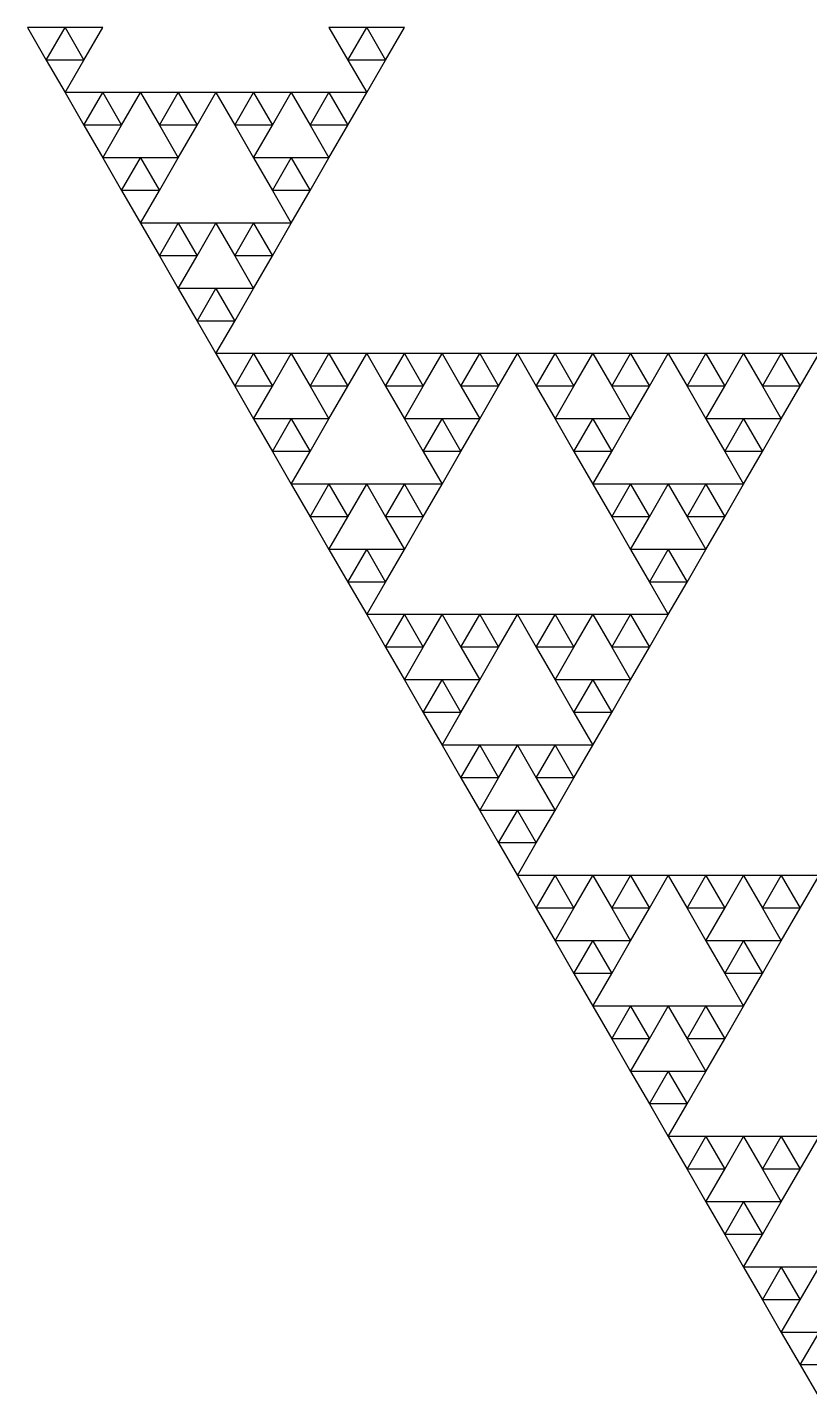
# Model space of a CAD drawing. Header units: metres. Extents: x -50 to 50, y -58 to 58.
# Drawn here: x -16.41 to -0.2, y -57.73 to -29.32 of the extents above; entities that cross this region are included whole.
import ezdxf

# ---------------------------------------------------------------- set-up
doc = ezdxf.new("R2010")
doc.units = ezdxf.units.M

msp = doc.modelspace()

# ---------------------------------------------------------------- linework, layer by layer
for p, q in [((-15.625, -29.3186), (-16.4062, -29.3186)), ((-16.4062, -29.3186), (-16.0156, -29.9951)), ((-16.0156, -29.9951), (-15.625, -29.3186)), ((-14.8438, -29.3186), (-15.625, -29.3186)), ((-15.625, -29.3186), (-15.2344, -29.9951)), ((-15.2344, -29.9951), (-14.8438, -29.3186)), ((-9.375, -29.3186), (-10.1562, -29.3186)), ((-10.1562, -29.3186), (-9.76562, -29.9951)), ((-9.76562, -29.9951), (-9.375, -29.3186)), ((-8.59375, -29.3186), (-9.375, -29.3186)), ((-9.375, -29.3186), (-8.98438, -29.9951)), ((-8.98438, -29.9951), (-8.59375, -29.3186)), ((-15.2344, -29.9951), (-16.0156, -29.9951)), ((-16.0156, -29.9951), (-15.625, -30.6717)), ((-15.625, -30.6717), (-15.2344, -29.9951)), ((-8.98438, -29.9951), (-9.76562, -29.9951)), ((-9.76562, -29.9951), (-9.375, -30.6717)), ((-9.375, -30.6717), (-8.98438, -29.9951)), ((-14.8438, -30.6717), (-15.625, -30.6717)), ((-15.625, -30.6717), (-15.2344, -31.3483)), ((-15.2344, -31.3483), (-14.8438, -30.6717)), ((-14.0625, -30.6717), (-14.8438, -30.6717)), ((-14.8438, -30.6717), (-14.4531, -31.3483)), ((-14.4531, -31.3483), (-14.0625, -30.6717)), ((-13.2812, -30.6717), (-14.0625, -30.6717)), ((-14.0625, -30.6717), (-13.6719, -31.3483)), ((-13.6719, -31.3483), (-13.2812, -30.6717)), ((-12.5, -30.6717), (-13.2812, -30.6717)), ((-13.2812, -30.6717), (-12.8906, -31.3483)), ((-12.8906, -31.3483), (-12.5, -30.6717)), ((-11.7188, -30.6717), (-12.5, -30.6717)), ((-12.5, -30.6717), (-12.1094, -31.3483)), ((-12.1094, -31.3483), (-11.7188, -30.6717)), ((-10.9375, -30.6717), (-11.7188, -30.6717)), ((-11.7188, -30.6717), (-11.3281, -31.3483)), ((-11.3281, -31.3483), (-10.9375, -30.6717)), ((-10.1562, -30.6717), (-10.9375, -30.6717)), ((-10.9375, -30.6717), (-10.5469, -31.3483)), ((-10.5469, -31.3483), (-10.1562, -30.6717)), ((-9.375, -30.6717), (-10.1562, -30.6717)), ((-10.1562, -30.6717), (-9.76562, -31.3483)), ((-9.76562, -31.3483), (-9.375, -30.6717)), ((-14.4531, -31.3483), (-15.2344, -31.3483)), ((-15.2344, -31.3483), (-14.8438, -32.0249)), ((-14.8438, -32.0249), (-14.4531, -31.3483)), ((-12.8906, -31.3483), (-13.6719, -31.3483)), ((-13.6719, -31.3483), (-13.2812, -32.0249)), ((-13.2812, -32.0249), (-12.8906, -31.3483)), ((-11.3281, -31.3483), (-12.1094, -31.3483)), ((-12.1094, -31.3483), (-11.7188, -32.0249)), ((-11.7188, -32.0249), (-11.3281, -31.3483)), ((-9.76562, -31.3483), (-10.5469, -31.3483)), ((-10.5469, -31.3483), (-10.1562, -32.0249)), ((-10.1562, -32.0249), (-9.76562, -31.3483)), ((-14.0625, -32.0249), (-14.8438, -32.0249)), ((-14.8438, -32.0249), (-14.4531, -32.7015)), ((-14.4531, -32.7015), (-14.0625, -32.0249)), ((-13.2812, -32.0249), (-14.0625, -32.0249)), ((-14.0625, -32.0249), (-13.6719, -32.7015)), ((-13.6719, -32.7015), (-13.2812, -32.0249)), ((-10.9375, -32.0249), (-11.7188, -32.0249)), ((-11.7188, -32.0249), (-11.3281, -32.7015)), ((-11.3281, -32.7015), (-10.9375, -32.0249)), ((-10.1562, -32.0249), (-10.9375, -32.0249)), ((-10.9375, -32.0249), (-10.5469, -32.7015)), ((-10.5469, -32.7015), (-10.1562, -32.0249)), ((-13.6719, -32.7015), (-14.4531, -32.7015)), ((-14.4531, -32.7015), (-14.0625, -33.378)), ((-14.0625, -33.378), (-13.6719, -32.7015)), ((-10.5469, -32.7015), (-11.3281, -32.7015)), ((-11.3281, -32.7015), (-10.9375, -33.378)), ((-10.9375, -33.378), (-10.5469, -32.7015)), ((-13.2812, -33.3781), (-14.0625, -33.3781)), ((-14.0625, -33.3781), (-13.6719, -34.0546)), ((-13.6719, -34.0546), (-13.2812, -33.3781)), ((-12.5, -33.3781), (-13.2812, -33.3781)), ((-13.2812, -33.3781), (-12.8906, -34.0546)), ((-12.8906, -34.0546), (-12.5, -33.3781)), ((-11.7188, -33.3781), (-12.5, -33.3781)), ((-12.5, -33.3781), (-12.1094, -34.0546)), ((-12.1094, -34.0546), (-11.7188, -33.3781)), ((-10.9375, -33.3781), (-11.7188, -33.3781)), ((-11.7188, -33.3781), (-11.3281, -34.0546)), ((-11.3281, -34.0546), (-10.9375, -33.3781)), ((-12.8906, -34.0546), (-13.6719, -34.0546)), ((-13.6719, -34.0546), (-13.2812, -34.7312)), ((-13.2812, -34.7312), (-12.8906, -34.0546)), ((-11.3281, -34.0546), (-12.1094, -34.0546)), ((-12.1094, -34.0546), (-11.7188, -34.7312)), ((-11.7188, -34.7312), (-11.3281, -34.0546)), ((-12.5, -34.7312), (-13.2812, -34.7312)), ((-13.2812, -34.7312), (-12.8906, -35.4078)), ((-12.8906, -35.4078), (-12.5, -34.7312)), ((-11.7188, -34.7312), (-12.5, -34.7312)), ((-12.5, -34.7312), (-12.1094, -35.4078)), ((-12.1094, -35.4078), (-11.7188, -34.7312)), ((-12.1094, -35.4078), (-12.8906, -35.4078)), ((-12.8906, -35.4078), (-12.5, -36.0844)), ((-12.5, -36.0844), (-12.1094, -35.4078)), ((-11.7188, -36.0844), (-12.5, -36.0844)), ((-12.5, -36.0844), (-12.1094, -36.761)), ((-12.1094, -36.761), (-11.7188, -36.0844)), ((-10.9375, -36.0844), (-11.7188, -36.0844)), ((-11.7188, -36.0844), (-11.3281, -36.761)), ((-11.3281, -36.761), (-10.9375, -36.0844)), ((-10.1562, -36.0844), (-10.9375, -36.0844)), ((-10.9375, -36.0844), (-10.5469, -36.761)), ((-10.5469, -36.761), (-10.1562, -36.0844)), ((-9.375, -36.0844), (-10.1562, -36.0844)), ((-10.1562, -36.0844), (-9.76562, -36.761)), ((-9.76562, -36.761), (-9.375, -36.0844)), ((-8.59375, -36.0844), (-9.375, -36.0844)), ((-9.375, -36.0844), (-8.98438, -36.761)), ((-8.98438, -36.761), (-8.59375, -36.0844)), ((-7.8125, -36.0844), (-8.59375, -36.0844)), ((-8.59375, -36.0844), (-8.20312, -36.761)), ((-8.20312, -36.761), (-7.8125, -36.0844)), ((-7.03125, -36.0844), (-7.8125, -36.0844)), ((-7.8125, -36.0844), (-7.42188, -36.761)), ((-7.42188, -36.761), (-7.03125, -36.0844)), ((-6.25, -36.0844), (-7.03125, -36.0844)), ((-7.03125, -36.0844), (-6.64062, -36.761)), ((-6.64062, -36.761), (-6.25, -36.0844)), ((-5.46875, -36.0844), (-6.25, -36.0844)), ((-6.25, -36.0844), (-5.85938, -36.761)), ((-5.85938, -36.761), (-5.46875, -36.0844)), ((-4.6875, -36.0844), (-5.46875, -36.0844)), ((-5.46875, -36.0844), (-5.07812, -36.761)), ((-5.07812, -36.761), (-4.6875, -36.0844)), ((-3.90625, -36.0844), (-4.6875, -36.0844)), ((-4.6875, -36.0844), (-4.29688, -36.761)), ((-4.29688, -36.761), (-3.90625, -36.0844)), ((-3.125, -36.0844), (-3.90625, -36.0844)), ((-3.90625, -36.0844), (-3.51562, -36.761)), ((-3.51562, -36.761), (-3.125, -36.0844)), ((-2.34375, -36.0844), (-3.125, -36.0844)), ((-3.125, -36.0844), (-2.73438, -36.761)), ((-2.73438, -36.761), (-2.34375, -36.0844)), ((-1.5625, -36.0844), (-2.34375, -36.0844)), ((-2.34375, -36.0844), (-1.95312, -36.761)), ((-1.95312, -36.761), (-1.5625, -36.0844)), ((-0.78125, -36.0844), (-1.5625, -36.0844)), ((-1.5625, -36.0844), (-1.17188, -36.761)), ((-1.17188, -36.761), (-0.78125, -36.0844)), ((0, -36.0844), (-0.78125, -36.0844)), ((-0.78125, -36.0844), (-0.39062, -36.761)), ((-0.39062, -36.761), (0, -36.0844)), ((-11.3281, -36.761), (-12.1094, -36.761)), ((-12.1094, -36.761), (-11.7188, -37.4375)), ((-11.7188, -37.4375), (-11.3281, -36.761)), ((-9.76562, -36.761), (-10.5469, -36.761)), ((-10.5469, -36.761), (-10.1562, -37.4375)), ((-10.1562, -37.4375), (-9.76562, -36.761)), ((-8.20312, -36.761), (-8.98438, -36.761)), ((-8.98438, -36.761), (-8.59375, -37.4375)), ((-8.59375, -37.4375), (-8.20312, -36.761)), ((-6.64062, -36.761), (-7.42188, -36.761)), ((-7.42188, -36.761), (-7.03125, -37.4375)), ((-7.03125, -37.4375), (-6.64062, -36.761)), ((-5.07812, -36.761), (-5.85938, -36.761)), ((-5.85938, -36.761), (-5.46875, -37.4375)), ((-5.46875, -37.4375), (-5.07812, -36.761)), ((-3.51562, -36.761), (-4.29688, -36.761)), ((-4.29688, -36.761), (-3.90625, -37.4375)), ((-3.90625, -37.4375), (-3.51562, -36.761)), ((-1.95312, -36.761), (-2.73438, -36.761)), ((-2.73438, -36.761), (-2.34375, -37.4375)), ((-2.34375, -37.4375), (-1.95312, -36.761)), ((-0.39062, -36.761), (-1.17188, -36.761)), ((-1.17188, -36.761), (-0.78125, -37.4375)), ((-0.78125, -37.4375), (-0.39062, -36.761)), ((-10.9375, -37.4375), (-11.7188, -37.4375)), ((-11.7188, -37.4375), (-11.3281, -38.1141)), ((-11.3281, -38.1141), (-10.9375, -37.4375)), ((-10.1562, -37.4375), (-10.9375, -37.4375)), ((-10.9375, -37.4375), (-10.5469, -38.1141)), ((-10.5469, -38.1141), (-10.1562, -37.4375)), ((-7.8125, -37.4375), (-8.59375, -37.4375)), ((-8.59375, -37.4375), (-8.20312, -38.1141)), ((-8.20312, -38.1141), (-7.8125, -37.4375)), ((-7.03125, -37.4375), (-7.8125, -37.4375)), ((-7.8125, -37.4375), (-7.42188, -38.1141)), ((-7.42188, -38.1141), (-7.03125, -37.4375)), ((-4.6875, -37.4375), (-5.46875, -37.4375)), ((-5.46875, -37.4375), (-5.07812, -38.1141)), ((-5.07812, -38.1141), (-4.6875, -37.4375)), ((-3.90625, -37.4375), (-4.6875, -37.4375)), ((-4.6875, -37.4375), (-4.29688, -38.1141)), ((-4.29688, -38.1141), (-3.90625, -37.4375)), ((-1.5625, -37.4375), (-2.34375, -37.4375)), ((-2.34375, -37.4375), (-1.95312, -38.1141)), ((-1.95312, -38.1141), (-1.5625, -37.4375)), ((-0.78125, -37.4375), (-1.5625, -37.4375)), ((-1.5625, -37.4375), (-1.17188, -38.1141)), ((-1.17188, -38.1141), (-0.78125, -37.4375)), ((-10.5469, -38.1141), (-11.3281, -38.1141)), ((-11.3281, -38.1141), (-10.9375, -38.7907)), ((-10.9375, -38.7907), (-10.5469, -38.1141)), ((-7.42188, -38.1141), (-8.20312, -38.1141)), ((-8.20312, -38.1141), (-7.8125, -38.7907)), ((-7.8125, -38.7907), (-7.42188, -38.1141)), ((-4.29688, -38.1141), (-5.07812, -38.1141)), ((-5.07812, -38.1141), (-4.6875, -38.7907)), ((-4.6875, -38.7907), (-4.29688, -38.1141)), ((-1.17188, -38.1141), (-1.95312, -38.1141)), ((-1.95312, -38.1141), (-1.5625, -38.7907)), ((-1.5625, -38.7907), (-1.17188, -38.1141)), ((-10.1562, -38.7907), (-10.9375, -38.7907)), ((-10.9375, -38.7907), (-10.5469, -39.4673)), ((-10.5469, -39.4673), (-10.1562, -38.7907)), ((-9.375, -38.7907), (-10.1562, -38.7907)), ((-10.1562, -38.7907), (-9.76562, -39.4673)), ((-9.76562, -39.4673), (-9.375, -38.7907)), ((-8.59375, -38.7907), (-9.375, -38.7907)), ((-9.375, -38.7907), (-8.98438, -39.4673)), ((-8.98438, -39.4673), (-8.59375, -38.7907)), ((-7.8125, -38.7907), (-8.59375, -38.7907)), ((-8.59375, -38.7907), (-8.20312, -39.4673)), ((-8.20312, -39.4673), (-7.8125, -38.7907)), ((-3.90625, -38.7907), (-4.6875, -38.7907)), ((-4.6875, -38.7907), (-4.29688, -39.4673)), ((-4.29688, -39.4673), (-3.90625, -38.7907)), ((-3.125, -38.7907), (-3.90625, -38.7907)), ((-3.90625, -38.7907), (-3.51562, -39.4673)), ((-3.51562, -39.4673), (-3.125, -38.7907)), ((-2.34375, -38.7907), (-3.125, -38.7907)), ((-3.125, -38.7907), (-2.73438, -39.4673)), ((-2.73438, -39.4673), (-2.34375, -38.7907)), ((-1.5625, -38.7907), (-2.34375, -38.7907)), ((-2.34375, -38.7907), (-1.95312, -39.4673)), ((-1.95312, -39.4673), (-1.5625, -38.7907)), ((-9.76562, -39.4673), (-10.5469, -39.4673)), ((-10.5469, -39.4673), (-10.1562, -40.1439)), ((-10.1562, -40.1439), (-9.76562, -39.4673)), ((-8.20312, -39.4673), (-8.98438, -39.4673)), ((-8.98438, -39.4673), (-8.59375, -40.1439)), ((-8.59375, -40.1439), (-8.20312, -39.4673)), ((-3.51562, -39.4673), (-4.29688, -39.4673)), ((-4.29688, -39.4673), (-3.90625, -40.1439)), ((-3.90625, -40.1439), (-3.51562, -39.4673)), ((-1.95312, -39.4673), (-2.73438, -39.4673)), ((-2.73438, -39.4673), (-2.34375, -40.1439)), ((-2.34375, -40.1439), (-1.95312, -39.4673)), ((-9.375, -40.1439), (-10.1562, -40.1439)), ((-10.1562, -40.1439), (-9.76562, -40.8204)), ((-9.76562, -40.8204), (-9.375, -40.1439)), ((-8.59375, -40.1439), (-9.375, -40.1439)), ((-9.375, -40.1439), (-8.98438, -40.8204)), ((-8.98438, -40.8204), (-8.59375, -40.1439)), ((-3.125, -40.1439), (-3.90625, -40.1439)), ((-3.90625, -40.1439), (-3.51562, -40.8204)), ((-3.51562, -40.8204), (-3.125, -40.1439)), ((-2.34375, -40.1439), (-3.125, -40.1439)), ((-3.125, -40.1439), (-2.73438, -40.8204)), ((-2.73438, -40.8204), (-2.34375, -40.1439)), ((-8.98438, -40.8204), (-9.76562, -40.8204)), ((-9.76562, -40.8204), (-9.375, -41.497)), ((-9.375, -41.497), (-8.98438, -40.8204)), ((-2.73438, -40.8204), (-3.51562, -40.8204)), ((-3.51562, -40.8204), (-3.125, -41.497)), ((-3.125, -41.497), (-2.73438, -40.8204)), ((-8.59375, -41.497), (-9.375, -41.497)), ((-9.375, -41.497), (-8.98438, -42.1736)), ((-8.98438, -42.1736), (-8.59375, -41.497)), ((-7.8125, -41.497), (-8.59375, -41.497)), ((-8.59375, -41.497), (-8.20312, -42.1736)), ((-8.20312, -42.1736), (-7.8125, -41.497)), ((-7.03125, -41.497), (-7.8125, -41.497)), ((-7.8125, -41.497), (-7.42188, -42.1736)), ((-7.42188, -42.1736), (-7.03125, -41.497)), ((-6.25, -41.497), (-7.03125, -41.497)), ((-7.03125, -41.497), (-6.64062, -42.1736)), ((-6.64062, -42.1736), (-6.25, -41.497)), ((-5.46875, -41.497), (-6.25, -41.497)), ((-6.25, -41.497), (-5.85938, -42.1736)), ((-5.85938, -42.1736), (-5.46875, -41.497)), ((-4.6875, -41.497), (-5.46875, -41.497)), ((-5.46875, -41.497), (-5.07812, -42.1736)), ((-5.07812, -42.1736), (-4.6875, -41.497)), ((-3.90625, -41.497), (-4.6875, -41.497)), ((-4.6875, -41.497), (-4.29688, -42.1736)), ((-4.29688, -42.1736), (-3.90625, -41.497)), ((-3.125, -41.497), (-3.90625, -41.497)), ((-3.90625, -41.497), (-3.51562, -42.1736)), ((-3.51562, -42.1736), (-3.125, -41.497)), ((-8.20312, -42.1736), (-8.98438, -42.1736)), ((-8.98438, -42.1736), (-8.59375, -42.8502)), ((-8.59375, -42.8502), (-8.20312, -42.1736)), ((-6.64062, -42.1736), (-7.42188, -42.1736)), ((-7.42188, -42.1736), (-7.03125, -42.8502)), ((-7.03125, -42.8502), (-6.64062, -42.1736)), ((-5.07812, -42.1736), (-5.85938, -42.1736)), ((-5.85938, -42.1736), (-5.46875, -42.8502)), ((-5.46875, -42.8502), (-5.07812, -42.1736)), ((-3.51562, -42.1736), (-4.29688, -42.1736)), ((-4.29688, -42.1736), (-3.90625, -42.8502)), ((-3.90625, -42.8502), (-3.51562, -42.1736)), ((-7.8125, -42.8502), (-8.59375, -42.8502)), ((-8.59375, -42.8502), (-8.20312, -43.5268)), ((-8.20312, -43.5268), (-7.8125, -42.8502)), ((-7.03125, -42.8502), (-7.8125, -42.8502)), ((-7.8125, -42.8502), (-7.42188, -43.5268)), ((-7.42188, -43.5268), (-7.03125, -42.8502)), ((-4.6875, -42.8502), (-5.46875, -42.8502)), ((-5.46875, -42.8502), (-5.07812, -43.5268)), ((-5.07812, -43.5268), (-4.6875, -42.8502)), ((-3.90625, -42.8502), (-4.6875, -42.8502)), ((-4.6875, -42.8502), (-4.29688, -43.5268)), ((-4.29688, -43.5268), (-3.90625, -42.8502)), ((-7.42188, -43.5268), (-8.20312, -43.5268)), ((-8.20312, -43.5268), (-7.8125, -44.2034)), ((-7.8125, -44.2034), (-7.42188, -43.5268)), ((-4.29688, -43.5268), (-5.07812, -43.5268)), ((-5.07812, -43.5268), (-4.6875, -44.2034)), ((-4.6875, -44.2034), (-4.29688, -43.5268)), ((-7.03125, -44.2034), (-7.8125, -44.2034)), ((-7.8125, -44.2034), (-7.42188, -44.8799)), ((-7.42188, -44.8799), (-7.03125, -44.2034)), ((-6.25, -44.2034), (-7.03125, -44.2034)), ((-7.03125, -44.2034), (-6.64062, -44.8799)), ((-6.64062, -44.8799), (-6.25, -44.2034)), ((-5.46875, -44.2034), (-6.25, -44.2034)), ((-6.25, -44.2034), (-5.85938, -44.8799)), ((-5.85938, -44.8799), (-5.46875, -44.2034)), ((-4.6875, -44.2034), (-5.46875, -44.2034)), ((-5.46875, -44.2034), (-5.07812, -44.8799)), ((-5.07812, -44.8799), (-4.6875, -44.2034)), ((-6.64062, -44.8799), (-7.42188, -44.8799)), ((-7.42188, -44.8799), (-7.03125, -45.5565)), ((-7.03125, -45.5565), (-6.64062, -44.8799)), ((-5.07812, -44.8799), (-5.85938, -44.8799)), ((-5.85938, -44.8799), (-5.46875, -45.5565)), ((-5.46875, -45.5565), (-5.07812, -44.8799)), ((-6.25, -45.5565), (-7.03125, -45.5565)), ((-7.03125, -45.5565), (-6.64062, -46.2331)), ((-6.64062, -46.2331), (-6.25, -45.5565)), ((-5.46875, -45.5565), (-6.25, -45.5565)), ((-6.25, -45.5565), (-5.85938, -46.2331)), ((-5.85938, -46.2331), (-5.46875, -45.5565)), ((-5.85938, -46.2331), (-6.64062, -46.2331)), ((-6.64062, -46.2331), (-6.25, -46.9097)), ((-6.25, -46.9097), (-5.85938, -46.2331)), ((-5.46875, -46.9097), (-6.25, -46.9097)), ((-6.25, -46.9097), (-5.85938, -47.5863)), ((-5.85938, -47.5863), (-5.46875, -46.9097)), ((-4.6875, -46.9097), (-5.46875, -46.9097)), ((-5.46875, -46.9097), (-5.07812, -47.5863)), ((-5.07812, -47.5863), (-4.6875, -46.9097)), ((-3.90625, -46.9097), (-4.6875, -46.9097)), ((-4.6875, -46.9097), (-4.29688, -47.5863)), ((-4.29688, -47.5863), (-3.90625, -46.9097)), ((-3.125, -46.9097), (-3.90625, -46.9097)), ((-3.90625, -46.9097), (-3.51562, -47.5863)), ((-3.51562, -47.5863), (-3.125, -46.9097)), ((-2.34375, -46.9097), (-3.125, -46.9097)), ((-3.125, -46.9097), (-2.73438, -47.5863)), ((-2.73438, -47.5863), (-2.34375, -46.9097)), ((-1.5625, -46.9097), (-2.34375, -46.9097)), ((-2.34375, -46.9097), (-1.95312, -47.5863)), ((-1.95312, -47.5863), (-1.5625, -46.9097)), ((-0.78125, -46.9097), (-1.5625, -46.9097)), ((-1.5625, -46.9097), (-1.17188, -47.5863)), ((-1.17188, -47.5863), (-0.78125, -46.9097)), ((0, -46.9097), (-0.78125, -46.9097)), ((-0.78125, -46.9097), (-0.39062, -47.5863)), ((-0.39062, -47.5863), (0, -46.9097)), ((-5.07812, -47.5863), (-5.85938, -47.5863)), ((-5.85938, -47.5863), (-5.46875, -48.2628)), ((-5.46875, -48.2628), (-5.07812, -47.5863)), ((-3.51562, -47.5863), (-4.29688, -47.5863)), ((-4.29688, -47.5863), (-3.90625, -48.2628)), ((-3.90625, -48.2628), (-3.51562, -47.5863)), ((-1.95312, -47.5863), (-2.73438, -47.5863)), ((-2.73438, -47.5863), (-2.34375, -48.2628)), ((-2.34375, -48.2628), (-1.95312, -47.5863)), ((-0.39062, -47.5863), (-1.17188, -47.5863)), ((-1.17188, -47.5863), (-0.78125, -48.2628)), ((-0.78125, -48.2628), (-0.39062, -47.5863)), ((-4.6875, -48.2629), (-5.46875, -48.2629)), ((-5.46875, -48.2629), (-5.07812, -48.9394)), ((-5.07812, -48.9394), (-4.6875, -48.2629)), ((-3.90625, -48.2629), (-4.6875, -48.2629)), ((-4.6875, -48.2629), (-4.29688, -48.9394)), ((-4.29688, -48.9394), (-3.90625, -48.2629)), ((-1.5625, -48.2629), (-2.34375, -48.2629)), ((-2.34375, -48.2629), (-1.95312, -48.9394)), ((-1.95312, -48.9394), (-1.5625, -48.2629)), ((-0.78125, -48.2629), (-1.5625, -48.2629)), ((-1.5625, -48.2629), (-1.17188, -48.9394)), ((-1.17188, -48.9394), (-0.78125, -48.2629)), ((-4.29688, -48.9394), (-5.07812, -48.9394)), ((-5.07812, -48.9394), (-4.6875, -49.616)), ((-4.6875, -49.616), (-4.29688, -48.9394)), ((-1.17188, -48.9394), (-1.95312, -48.9394)), ((-1.95312, -48.9394), (-1.5625, -49.616)), ((-1.5625, -49.616), (-1.17188, -48.9394)), ((-3.90625, -49.616), (-4.6875, -49.616)), ((-4.6875, -49.616), (-4.29688, -50.2926)), ((-4.29688, -50.2926), (-3.90625, -49.616)), ((-3.125, -49.616), (-3.90625, -49.616)), ((-3.90625, -49.616), (-3.51562, -50.2926)), ((-3.51562, -50.2926), (-3.125, -49.616)), ((-2.34375, -49.616), (-3.125, -49.616)), ((-3.125, -49.616), (-2.73438, -50.2926)), ((-2.73438, -50.2926), (-2.34375, -49.616)), ((-1.5625, -49.616), (-2.34375, -49.616)), ((-2.34375, -49.616), (-1.95312, -50.2926)), ((-1.95312, -50.2926), (-1.5625, -49.616)), ((-3.51562, -50.2926), (-4.29688, -50.2926)), ((-4.29688, -50.2926), (-3.90625, -50.9692)), ((-3.90625, -50.9692), (-3.51562, -50.2926)), ((-1.95312, -50.2926), (-2.73438, -50.2926)), ((-2.73438, -50.2926), (-2.34375, -50.9692)), ((-2.34375, -50.9692), (-1.95312, -50.2926)), ((-3.125, -50.9692), (-3.90625, -50.9692)), ((-3.90625, -50.9692), (-3.51562, -51.6458)), ((-3.51562, -51.6458), (-3.125, -50.9692)), ((-2.34375, -50.9692), (-3.125, -50.9692)), ((-3.125, -50.9692), (-2.73438, -51.6458)), ((-2.73438, -51.6458), (-2.34375, -50.9692)), ((-2.73438, -51.6458), (-3.51562, -51.6458)), ((-3.51562, -51.6458), (-3.125, -52.3223)), ((-3.125, -52.3223), (-2.73438, -51.6458)), ((-2.34375, -52.3224), (-3.125, -52.3224)), ((-3.125, -52.3224), (-2.73438, -52.9989)), ((-2.73438, -52.9989), (-2.34375, -52.3224)), ((-1.5625, -52.3224), (-2.34375, -52.3224)), ((-2.34375, -52.3224), (-1.95312, -52.9989)), ((-1.95312, -52.9989), (-1.5625, -52.3224)), ((-0.78125, -52.3224), (-1.5625, -52.3224)), ((-1.5625, -52.3224), (-1.17188, -52.9989)), ((-1.17188, -52.9989), (-0.78125, -52.3224)), ((0, -52.3224), (-0.78125, -52.3224)), ((-0.78125, -52.3224), (-0.39062, -52.9989)), ((-0.39062, -52.9989), (0, -52.3224)), ((-1.95312, -52.9989), (-2.73438, -52.9989)), ((-2.73438, -52.9989), (-2.34375, -53.6755)), ((-2.34375, -53.6755), (-1.95312, -52.9989)), ((-0.39062, -52.9989), (-1.17188, -52.9989)), ((-1.17188, -52.9989), (-0.78125, -53.6755)), ((-0.78125, -53.6755), (-0.39062, -52.9989)), ((-1.5625, -53.6755), (-2.34375, -53.6755)), ((-2.34375, -53.6755), (-1.95312, -54.3521)), ((-1.95312, -54.3521), (-1.5625, -53.6755)), ((-0.78125, -53.6755), (-1.5625, -53.6755)), ((-1.5625, -53.6755), (-1.17188, -54.3521)), ((-1.17188, -54.3521), (-0.78125, -53.6755)), ((-1.17188, -54.3521), (-1.95312, -54.3521)), ((-1.95312, -54.3521), (-1.5625, -55.0287)), ((-1.5625, -55.0287), (-1.17188, -54.3521)), ((-0.78125, -55.0287), (-1.5625, -55.0287)), ((-1.5625, -55.0287), (-1.17188, -55.7053)), ((-1.17188, -55.7053), (-0.78125, -55.0287)), ((0, -55.0287), (-0.78125, -55.0287)), ((-0.78125, -55.0287), (-0.39062, -55.7053)), ((-0.39062, -55.7053), (0, -55.0287)), ((-0.39062, -55.7053), (-1.17188, -55.7053)), ((-1.17188, -55.7053), (-0.78125, -56.3818)), ((-0.78125, -56.3818), (-0.39062, -55.7053)), ((0, -56.3819), (-0.78125, -56.3819)), ((-0.78125, -56.3819), (-0.39062, -57.0584)), ((-0.39062, -57.0584), (0, -56.3819)), ((0.39062, -57.0584), (-0.39062, -57.0584)), ((-0.39062, -57.0584), (0, -57.735))]:
    msp.add_line(p, q)

doc.saveas('drawing.dxf')
